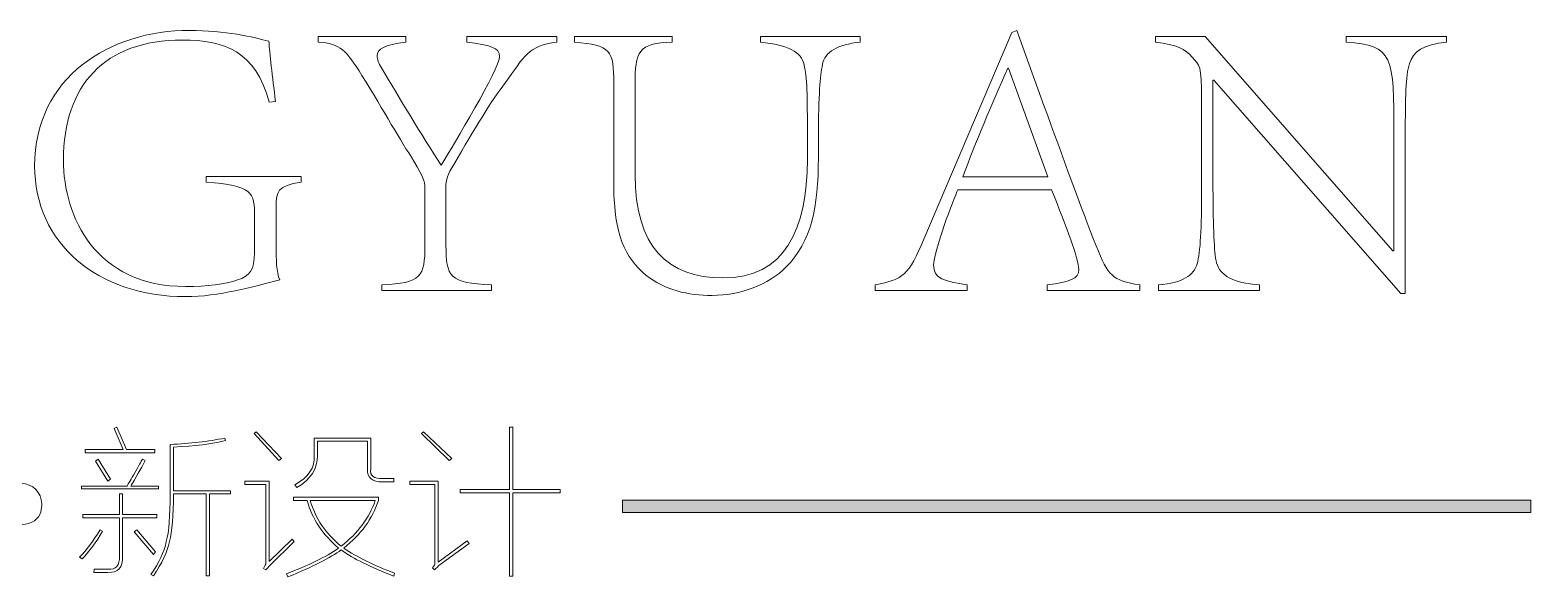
# Model space of a CAD drawing. Header units: inches. Extents: x -3272461 to -2504170, y 403793 to 1071042.
# Drawn here: x -2944994 to -2943030, y 618052 to 618767 of the extents above; entities that cross this region are included whole.
import ezdxf

# ---------------------------------------------------------------- set-up
doc = ezdxf.new("R2010")
doc.units = ezdxf.units.IN
doc.header["$LTSCALE"] = 1000
doc.header["$MEASUREMENT"] = 0
doc.layers.get('0').update_dxf_attribs({"lineweight": 18})
doc.layers.add('图层 1', color=7, linetype='Continuous', lineweight=18)

msp = doc.modelspace()

# ---------------------------------------------------------------- hatches: boundary and pattern name
msp.add_hatch(color=256).paths.add_polyline_path([(-2944218.4, 618152.3), (-2943029.6, 618152.3), (-2943029.6, 618136.3), (-2944218.4, 618136.3)], flags=0)

# ---------------------------------------------------------------- linework, layer by layer
for p, q in [((-2944616.7, 618759), (-2944616.7, 618751.6)), ((-2944502, 618759), (-2944502, 618751.6)), ((-2944422.4, 618759), (-2944422.4, 618751.6)), ((-2944304.6, 618759), (-2944304.6, 618751.6)), ((-2944281.3, 618759), (-2944281.3, 618751.6)), ((-2944153.3, 618759), (-2944153.3, 618751.6)), ((-2944038.1, 618759), (-2944038.1, 618751.6)), ((-2943907.5, 618759), (-2943907.5, 618751.6)), ((-2943521.1, 618759), (-2943521.1, 618751.6)), ((-2943271.6, 618759), (-2943271.6, 618751.6)), ((-2943140, 618759), (-2943140, 618751.6)), ((-2944229.8, 618696.4), (-2944229.8, 618562.1)), ((-2944202.1, 618696.4), (-2944202.1, 618578.5)), ((-2943445.8, 618701.7), (-2943445.8, 618560.5)), ((-2943460.6, 618675.7), (-2943460.6, 618560.5)), ((-2943976.5, 618626.3), (-2943976.5, 618598.2)), ((-2943962.2, 618626.3), (-2943962.2, 618600.8)), ((-2943209, 618630), (-2943209, 618478.7)), ((-2943194.1, 618630), (-2943194.1, 618423)), ((-2944763.2, 618575.9), (-2944763.2, 618568.4)), ((-2944639, 618575.9), (-2944639, 618568.4)), ((-2944477.1, 618562.1), (-2944477.1, 618485.6)), ((-2944449.5, 618565.8), (-2944449.5, 618485.6)), ((-2944700, 618522.8), (-2944700, 618476.6)), ((-2944671.9, 618533.4), (-2944671.9, 618485.6)), ((-2944533.4, 618434.1), (-2944533.4, 618426.7)), ((-2944390, 618434.1), (-2944390, 618426.7)), ((-2943887.9, 618434.1), (-2943887.9, 618426.7)), ((-2943767.4, 618434.1), (-2943767.4, 618426.7)), ((-2943662.8, 618434.1), (-2943662.8, 618426.7)), ((-2943541.3, 618434.1), (-2943541.3, 618426.7)), ((-2943516.9, 618434.1), (-2943516.9, 618426.7)), ((-2943384.7, 618434.1), (-2943384.7, 618426.7))]:
    msp.add_line(p, q)
at = {"lineweight": 9}
for p, q in [((-2944883.6, 618246.4), (-2944880.2, 618248)), ((-2944871.8, 618218.6), (-2944883.6, 618246.4)), ((-2944880.2, 618248), (-2944867.6, 618218.6)), ((-2944366.3, 618248), (-2944362.1, 618248)), ((-2944366.3, 618166.5), (-2944366.3, 618248)), ((-2944362.1, 618248), (-2944362.1, 618166.5)), ((-2944810.4, 618225.3), (-2944810.4, 618160.6)), ((-2944700.3, 618239.6), (-2944697.7, 618242.1)), ((-2944668.3, 618204.3), (-2944700.3, 618239.6)), ((-2944697.7, 618242.1), (-2944664.9, 618206.8)), ((-2944622, 618233.7), (-2944622, 618211)), ((-2944617.8, 618229.5), (-2944617.8, 618211)), ((-2944552.2, 618229.5), (-2944552.2, 618193.4)), ((-2944548, 618233.7), (-2944548, 618193.4)), ((-2944481.5, 618239.6), (-2944479, 618242.1)), ((-2944445.4, 618204.3), (-2944481.5, 618239.6)), ((-2944479, 618242.1), (-2944442, 618206.8)), ((-2944921.5, 618214.4), (-2944921.5, 618218.6)), ((-2944921.5, 618218.6), (-2944871.8, 618218.6)), ((-2944830.6, 618214.4), (-2944921.5, 618214.4)), ((-2944908, 618203.5), (-2944904.6, 618206)), ((-2944904.6, 618206), (-2944888.7, 618179.9)), ((-2944867.6, 618218.6), (-2944830.6, 618218.6)), ((-2944830.6, 618218.6), (-2944830.6, 618214.4)), ((-2944806.2, 618222), (-2944806.2, 618164.8)), ((-2944664.9, 618206.8), (-2944668.3, 618204.3)), ((-2944442, 618206.8), (-2944445.4, 618204.3)), ((-2944892, 618177.4), (-2944908, 618203.5)), ((-2944926.5, 618170.7), (-2944926.5, 618167.3)), ((-2944888.7, 618179.9), (-2944892, 618177.4)), ((-2944825.6, 618170.7), (-2944825.6, 618167.3)), ((-2944712.9, 618177.4), (-2944712.9, 618173.2)), ((-2944685.1, 618173.2), (-2944685.1, 618069.7)), ((-2944680.9, 618177.4), (-2944680.9, 618072.3)), ((-2944517.7, 618180.8), (-2944517.7, 618176.6)), ((-2944496.7, 618177.4), (-2944496.7, 618173.2)), ((-2944463.9, 618173.2), (-2944463.9, 618069.7)), ((-2944459.7, 618177.4), (-2944459.7, 618071.4)), ((-2944431.1, 618162.3), (-2944431.1, 618166.5)), ((-2944431.1, 618166.5), (-2944366.3, 618166.5)), ((-2944362.1, 618166.5), (-2944299.9, 618166.5)), ((-2944299.9, 618166.5), (-2944299.9, 618162.3)), ((-2944876.9, 618160.6), (-2944876.9, 618133.7)), ((-2944872.7, 618160.6), (-2944872.7, 618133.7)), ((-2944763.3, 618160.6), (-2944763.3, 618053.7)), ((-2944759.1, 618160.6), (-2944759.1, 618053.7)), ((-2944731.4, 618164.8), (-2944731.4, 618160.6)), ((-2944648.9, 618156.4), (-2944648.9, 618152.2)), ((-2944537.9, 618156.4), (-2944537.9, 618152.2)), ((-2944366.3, 618162.3), (-2944431.1, 618162.3)), ((-2944366.3, 618052.9), (-2944366.3, 618162.3)), ((-2944299.9, 618162.3), (-2944362.1, 618162.3)), ((-2944362.1, 618162.3), (-2944362.1, 618052.9)), ((-2944924.8, 618133.7), (-2944924.8, 618129.4)), ((-2944876.9, 618129.4), (-2944876.9, 618079)), ((-2944872.7, 618129.4), (-2944872.7, 618079)), ((-2944828.1, 618133.7), (-2944828.1, 618129.4)), ((-2944857.5, 618110.9), (-2944854.2, 618113.5)), ((-2944832.3, 618081.5), (-2944857.5, 618110.9)), ((-2944854.2, 618113.5), (-2944829.8, 618084.9)), ((-2944829.8, 618084.9), (-2944832.3, 618081.5)), ((-2944362.1, 618052.9), (-2944366.3, 618052.9))]:
    msp.add_line(p, q, dxfattribs=at)
at = {"lineweight": 0}
for p, q in [((-2944218.4, 618152.3), (-2943029.6, 618152.3)), ((-2944218.4, 618136.3), (-2944218.4, 618152.3)), ((-2943029.6, 618136.3), (-2944218.4, 618136.3))]:
    msp.add_line(p, q, dxfattribs=at)
for points, knots in [([(-2944667.1, 618440.5), (-2944701.6, 618432), (-2944746.7, 618418.7), (-2944790.2, 618418.7), (-2944906, 618418.7), (-2944987.8, 618488.8), (-2944987.8, 618589.7), (-2944987.8, 618705.9), (-2944889.5, 618767), (-2944785, 618767), (-2944739.8, 618767), (-2944699.5, 618758), (-2944681.4, 618752.7)], [0, 0, 0, 0, 202.231565, 202.231565, 202.231565, 404.46313, 404.46313, 404.46313, 606.694695, 606.694695, 606.694695, 808.92626, 808.92626, 808.92626, 808.92626]), ([(-2944680.9, 618673), (-2944698.4, 618739.9), (-2944739.8, 618754.3), (-2944794.5, 618754.3), (-2944896.4, 618754.3), (-2944950.1, 618695.3), (-2944950.1, 618597.1), (-2944950.1, 618522.8), (-2944907.6, 618432), (-2944790.2, 618432), (-2944762.1, 618432), (-2944738.2, 618435.2), (-2944722.3, 618440.5)], [0, 0, 0, 0, 179.09247, 179.09247, 179.09247, 358.18494, 358.18494, 358.18494, 537.27741, 537.27741, 537.27741, 716.369881, 716.369881, 716.369881, 716.369881]), ([(-2944502, 618751.6), (-2944530.2, 618747.9), (-2944539.7, 618742.6), (-2944539.7, 618733.5), (-2944539.7, 618729.3), (-2944537.6, 618724), (-2944533.9, 618718.1)], [0, 0, 0, 0, 30.325761, 30.325761, 30.325761, 60.651523, 60.651523, 60.651523, 60.651523]), ([(-2944455.9, 618590.8), (-2944439.9, 618616.7), (-2944379.4, 618716.6), (-2944379.4, 618733), (-2944379.4, 618744.2), (-2944391.6, 618747.9), (-2944422.4, 618751.6)], [0, 0, 0, 0, 105.500314, 105.500314, 105.500314, 211.000629, 211.000629, 211.000629, 211.000629]), ([(-2944202.1, 618578.5), (-2944202.1, 618484.6), (-2944159.2, 618443.2), (-2944087.5, 618443.2), (-2944005.7, 618443.2), (-2943977, 618505.8), (-2943976.5, 618598.2)], [0, 0, 0, 0, 204.255932, 204.255932, 204.255932, 408.511864, 408.511864, 408.511864, 408.511864]), ([(-2943779.6, 618558.4), (-2943784.9, 618548.3), (-2943811.5, 618476.6), (-2943811.5, 618460.1), (-2943811.5, 618442.1), (-2943797.2, 618438.9), (-2943767.4, 618434.1)], [0, 0, 0, 0, 79.266684, 79.266684, 79.266684, 158.533368, 158.533368, 158.533368, 158.533368]), ([(-2943662.8, 618434.1), (-2943632.6, 618438.4), (-2943621.4, 618441.6), (-2943621.4, 618454.3), (-2943621.4, 618468.1), (-2943637.3, 618509.5), (-2943657, 618558.4)], [0, 0, 0, 0, 79.559531, 79.559531, 79.559531, 159.119062, 159.119062, 159.119062, 159.119062]), ([(-2944004.1, 618457.5), (-2944027.5, 618434.1), (-2944064.1, 618420.3), (-2944101.3, 618420.3), (-2944132.6, 618420.3), (-2944163.4, 618427.2), (-2944187.8, 618446.9)], [0, 0, 0, 0, 98.894045, 98.894045, 98.894045, 197.78809, 197.78809, 197.78809, 197.78809])]:
    msp.add_open_spline(points, degree=3, knots=knots)
for points in [[(-2944616.7, 618759), (-2944616.7, 618759), (-2944502, 618759), (-2944502, 618759)], [(-2944422.4, 618759), (-2944422.4, 618759), (-2944304.6, 618759), (-2944304.6, 618759)], [(-2944281.3, 618759), (-2944281.3, 618759), (-2944153.3, 618759), (-2944153.3, 618759)], [(-2944038.1, 618759), (-2944038.1, 618759), (-2943907.5, 618759), (-2943907.5, 618759)], [(-2943824.2, 618494.1), (-2943824.2, 618494.1), (-2943709, 618764.3), (-2943709, 618764.3)], [(-2943709, 618764.3), (-2943709, 618764.3), (-2943702.6, 618767), (-2943702.6, 618767)], [(-2943702.6, 618767), (-2943702.6, 618767), (-2943667.1, 618668.8), (-2943667.1, 618668.8)], [(-2943521.1, 618759), (-2943521.1, 618759), (-2943455.8, 618759), (-2943455.8, 618759)], [(-2943455.8, 618759), (-2943455.8, 618759), (-2943210.6, 618478.7), (-2943210.6, 618478.7)], [(-2943271.6, 618759), (-2943271.6, 618759), (-2943140, 618759), (-2943140, 618759)], [(-2944681.4, 618752.7), (-2944679.8, 618737.3), (-2944677.2, 618707), (-2944672.4, 618674.1)], [(-2944559.4, 618708.1), (-2944580.6, 618740.5), (-2944587, 618750), (-2944616.7, 618751.6)], [(-2944304.6, 618751.6), (-2944341.2, 618747.4), (-2944347.6, 618732.5), (-2944371.5, 618699)], [(-2944229.8, 618696.4), (-2944229.8, 618742.1), (-2944234, 618747.4), (-2944281.3, 618751.6)], [(-2944153.3, 618751.6), (-2944198.4, 618750.5), (-2944202.1, 618738.9), (-2944202.1, 618696.4)], [(-2943980.8, 618721.9), (-2943984.5, 618738.9), (-2944000.9, 618747.9), (-2944038.1, 618751.6)], [(-2943907.5, 618751.6), (-2943936.7, 618748.4), (-2943954.2, 618738.9), (-2943956.9, 618722.4)], [(-2943472.8, 618732), (-2943481.9, 618742.6), (-2943493, 618748.4), (-2943521.1, 618751.6)], [(-2943209, 618630), (-2943209, 618733.5), (-2943209.5, 618747.4), (-2943271.6, 618751.6)], [(-2943140, 618751.6), (-2943170.7, 618748.9), (-2943184, 618738.9), (-2943188.8, 618723.5)], [(-2944533.9, 618718.1), (-2944511.1, 618679.9), (-2944480.8, 618628.4), (-2944455.9, 618590.8)], [(-2943976.5, 618626.3), (-2943976.5, 618684.2), (-2943977, 618705.9), (-2943980.8, 618721.9)], [(-2943956.9, 618722.4), (-2943959.5, 618705.9), (-2943962.2, 618684.7), (-2943962.2, 618626.3)], [(-2943714.3, 618717.6), (-2943735.6, 618670.4), (-2943756.3, 618620), (-2943773.3, 618575.4)], [(-2943713.3, 618717.6), (-2943713.3, 618717.6), (-2943714.3, 618717.6), (-2943714.3, 618717.6)], [(-2943661.8, 618575.4), (-2943661.8, 618575.4), (-2943713.3, 618717.6), (-2943713.3, 618717.6)], [(-2943460.6, 618675.7), (-2943460.6, 618722.9), (-2943463.3, 618720.3), (-2943472.8, 618732)], [(-2943188.8, 618723.5), (-2943193.6, 618707), (-2943194.1, 618679.9), (-2943194.1, 618630)], [(-2944491.4, 618596), (-2944509.5, 618623.1), (-2944529.7, 618659.7), (-2944559.4, 618708.1)], [(-2944371.5, 618699), (-2944390.6, 618674.1), (-2944412.3, 618638), (-2944438.4, 618592.9)], [(-2943200, 618423), (-2943200, 618423), (-2943444.7, 618701.7), (-2943444.7, 618701.7)], [(-2943444.7, 618701.7), (-2943444.7, 618701.7), (-2943445.8, 618701.7), (-2943445.8, 618701.7)], [(-2944672.4, 618674.1), (-2944672.4, 618674.1), (-2944680.9, 618673), (-2944680.9, 618673)], [(-2943667.1, 618668.8), (-2943642.7, 618602.4), (-2943618.8, 618536.1), (-2943598.6, 618485.1)], [(-2943962.2, 618600.8), (-2943962.2, 618534.5), (-2943971.2, 618491.5), (-2944004.1, 618457.5)], [(-2944477.1, 618562.1), (-2944477.1, 618567.9), (-2944478.2, 618573.8), (-2944491.4, 618596)], [(-2944438.4, 618592.9), (-2944448.4, 618577), (-2944449, 618571.1), (-2944449.5, 618565.8)], [(-2944763.2, 618575.9), (-2944763.2, 618575.9), (-2944639, 618575.9), (-2944639, 618575.9)], [(-2944700, 618522.8), (-2944700, 618555.2), (-2944702.7, 618564.2), (-2944763.2, 618568.4)], [(-2944639, 618568.4), (-2944670.3, 618563.7), (-2944671.9, 618556.7), (-2944671.9, 618533.4)], [(-2944187.8, 618446.9), (-2944215.4, 618469.2), (-2944229.8, 618502.1), (-2944229.8, 618562.1)], [(-2943657, 618558.4), (-2943657, 618558.4), (-2943779.6, 618558.4), (-2943779.6, 618558.4)], [(-2943773.3, 618575.4), (-2943773.3, 618575.4), (-2943661.8, 618575.4), (-2943661.8, 618575.4)], [(-2943466.5, 618461.7), (-2943462.2, 618477.7), (-2943460.6, 618506.9), (-2943460.6, 618560.5)], [(-2943445.8, 618560.5), (-2943445.2, 618506.9), (-2943444.7, 618477.7), (-2943441, 618462.8)], [(-2944671.9, 618485.6), (-2944671.9, 618467), (-2944671.3, 618451.1), (-2944667.1, 618440.5)], [(-2944533.4, 618434.1), (-2944481.4, 618436.2), (-2944477.1, 618445.3), (-2944477.1, 618485.6)], [(-2944449.5, 618485.6), (-2944449.5, 618445.3), (-2944445.3, 618436.2), (-2944390, 618434.1)], [(-2943887.9, 618434.1), (-2943850.8, 618441.6), (-2943843.9, 618446.3), (-2943824.2, 618494.1)], [(-2943598.6, 618485.1), (-2943582.7, 618445.8), (-2943578.4, 618440), (-2943541.3, 618434.1)], [(-2944722.3, 618440.5), (-2944706.4, 618445.8), (-2944700, 618453.2), (-2944700, 618476.6)], [(-2943516.9, 618434.1), (-2943485.6, 618436.2), (-2943470.7, 618446.9), (-2943466.5, 618461.7)], [(-2943441, 618462.8), (-2943436.2, 618446.3), (-2943420.3, 618436.8), (-2943384.7, 618434.1)], [(-2943210.6, 618478.7), (-2943210.6, 618478.7), (-2943209, 618478.7), (-2943209, 618478.7)], [(-2944390, 618426.7), (-2944390, 618426.7), (-2944533.4, 618426.7), (-2944533.4, 618426.7)], [(-2943767.4, 618426.7), (-2943767.4, 618426.7), (-2943887.9, 618426.7), (-2943887.9, 618426.7)], [(-2943541.3, 618426.7), (-2943541.3, 618426.7), (-2943662.8, 618426.7), (-2943662.8, 618426.7)], [(-2943384.7, 618426.7), (-2943384.7, 618426.7), (-2943516.9, 618426.7), (-2943516.9, 618426.7)], [(-2943194.1, 618423), (-2943194.1, 618423), (-2943200, 618423), (-2943200, 618423)]]:
    msp.add_open_spline(points, degree=3)
at = {"lineweight": 9}
for points in [[(-2944810.4, 618225.3), (-2944784.6, 618226.5), (-2944760.8, 618229.3), (-2944738.9, 618233.7)], [(-2944738.1, 618230.4), (-2944755.5, 618225.9), (-2944778.2, 618223.1), (-2944806.2, 618222)], [(-2944738.9, 618233.7), (-2944738.9, 618233.7), (-2944738.1, 618230.4), (-2944738.1, 618230.4)], [(-2944622, 618233.7), (-2944622, 618233.7), (-2944548, 618233.7), (-2944548, 618233.7)], [(-2944552.2, 618229.5), (-2944552.2, 618229.5), (-2944617.8, 618229.5), (-2944617.8, 618229.5)], [(-2944843.2, 618204.3), (-2944846.1, 618198.7), (-2944852, 618188), (-2944860.9, 618172.4)], [(-2944856.7, 618188.3), (-2944851.7, 618197.3), (-2944848.3, 618203.2), (-2944846.6, 618206)], [(-2944846.6, 618206), (-2944846.6, 618206), (-2944843.2, 618204.3), (-2944843.2, 618204.3)], [(-2944647.3, 618172.4), (-2944629.3, 618182.5), (-2944620.9, 618195.3), (-2944622, 618211)], [(-2944617.8, 618211), (-2944617.3, 618193.7), (-2944626.2, 618179.6), (-2944644.7, 618169)], [(-2944866.8, 618170.7), (-2944865.1, 618174), (-2944861.7, 618179.9), (-2944856.7, 618188.3)], [(-2944532, 618176.6), (-2944546.1, 618176), (-2944552.8, 618181.6), (-2944552.2, 618193.4)], [(-2944548, 618193.4), (-2944549.1, 618184.4), (-2944543.8, 618180.2), (-2944532, 618180.8)], [(-2944825.6, 618167.3), (-2944825.6, 618167.3), (-2944926.5, 618167.3), (-2944926.5, 618167.3)], [(-2944926.5, 618170.7), (-2944926.5, 618170.7), (-2944866.8, 618170.7), (-2944866.8, 618170.7)], [(-2944861.7, 618170.7), (-2944861.7, 618170.7), (-2944825.6, 618170.7), (-2944825.6, 618170.7)], [(-2944860.9, 618172.4), (-2944861.5, 618171.8), (-2944861.7, 618171.2), (-2944861.7, 618170.7)], [(-2944712.9, 618177.4), (-2944712.9, 618177.4), (-2944680.9, 618177.4), (-2944680.9, 618177.4)], [(-2944685.1, 618173.2), (-2944685.1, 618173.2), (-2944712.9, 618173.2), (-2944712.9, 618173.2)], [(-2944644.7, 618169), (-2944644.7, 618169), (-2944647.3, 618172.4), (-2944647.3, 618172.4)], [(-2944532, 618180.8), (-2944532, 618180.8), (-2944517.7, 618180.8), (-2944517.7, 618180.8)], [(-2944517.7, 618176.6), (-2944517.7, 618176.6), (-2944532, 618176.6), (-2944532, 618176.6)], [(-2944496.7, 618177.4), (-2944496.7, 618177.4), (-2944459.7, 618177.4), (-2944459.7, 618177.4)], [(-2944463.9, 618173.2), (-2944463.9, 618173.2), (-2944496.7, 618173.2), (-2944496.7, 618173.2)], [(-2944876.9, 618160.6), (-2944876.9, 618160.6), (-2944872.7, 618160.6), (-2944872.7, 618160.6)], [(-2944815.5, 618098.3), (-2944812.1, 618111.2), (-2944810.4, 618132), (-2944810.4, 618160.6)], [(-2944806.2, 618160.6), (-2944806.2, 618132.5), (-2944807.9, 618111.8), (-2944811.3, 618098.3)], [(-2944806.2, 618164.8), (-2944806.2, 618164.8), (-2944731.4, 618164.8), (-2944731.4, 618164.8)], [(-2944763.3, 618160.6), (-2944763.3, 618160.6), (-2944806.2, 618160.6), (-2944806.2, 618160.6)], [(-2944731.4, 618160.6), (-2944731.4, 618160.6), (-2944759.1, 618160.6), (-2944759.1, 618160.6)], [(-2944648.9, 618156.4), (-2944648.9, 618156.4), (-2944537.9, 618156.4), (-2944537.9, 618156.4)], [(-2944631.3, 618152.2), (-2944631.3, 618152.2), (-2944648.9, 618152.2), (-2944648.9, 618152.2)], [(-2944590.1, 618089.9), (-2944610.8, 618107.3), (-2944624.5, 618128), (-2944631.3, 618152.2)], [(-2944542.1, 618152.2), (-2944542.1, 618152.2), (-2944627.1, 618152.2), (-2944627.1, 618152.2)], [(-2944627.1, 618152.2), (-2944620.3, 618128.6), (-2944606.9, 618108.7), (-2944586.7, 618092.4)], [(-2944586.7, 618092.4), (-2944564.8, 618109.3), (-2944550, 618129.2), (-2944542.1, 618152.2)], [(-2944537.9, 618152.2), (-2944545.8, 618128), (-2944560.9, 618107.3), (-2944583.3, 618089.9)], [(-2944924.8, 618133.7), (-2944924.8, 618133.7), (-2944876.9, 618133.7), (-2944876.9, 618133.7)], [(-2944876.9, 618129.4), (-2944876.9, 618129.4), (-2944924.8, 618129.4), (-2944924.8, 618129.4)], [(-2944872.7, 618133.7), (-2944872.7, 618133.7), (-2944828.1, 618133.7), (-2944828.1, 618133.7)], [(-2944828.1, 618129.4), (-2944828.1, 618129.4), (-2944872.7, 618129.4), (-2944872.7, 618129.4)], [(-2944929, 618078.1), (-2944920.1, 618087.1), (-2944911.1, 618098.9), (-2944902.1, 618113.5)], [(-2944898.8, 618111.8), (-2944907.2, 618097.8), (-2944916.1, 618085.7), (-2944925.7, 618075.6)], [(-2944902.1, 618113.5), (-2944902.1, 618113.5), (-2944898.8, 618111.8), (-2944898.8, 618111.8)], [(-2944835.7, 618055.4), (-2944825, 618070.6), (-2944818.3, 618084.9), (-2944815.5, 618098.3)], [(-2944811.3, 618098.3), (-2944814.1, 618084.9), (-2944821.1, 618070), (-2944832.3, 618053.7)], [(-2944680.9, 618072.3), (-2944680.9, 618072.3), (-2944650.6, 618101.7), (-2944650.6, 618101.7)], [(-2944648.1, 618098.3), (-2944648.1, 618098.3), (-2944680, 618067.2), (-2944680, 618067.2)], [(-2944658.2, 618056.3), (-2944629.6, 618066.9), (-2944606.9, 618078.1), (-2944590.1, 618089.9)], [(-2944586.7, 618087.4), (-2944600.7, 618077.3), (-2944624, 618065.5), (-2944656.5, 618052.1)], [(-2944650.6, 618101.7), (-2944650.6, 618101.7), (-2944648.1, 618098.3), (-2944648.1, 618098.3)], [(-2944517.7, 618052.9), (-2944548, 618064.7), (-2944571, 618076.2), (-2944586.7, 618087.4)], [(-2944583.3, 618089.9), (-2944565.9, 618078.1), (-2944543.8, 618067.2), (-2944516.9, 618057.1)], [(-2944459.7, 618071.4), (-2944459.7, 618071.4), (-2944421.8, 618099.2), (-2944421.8, 618099.2)], [(-2944419.3, 618095.8), (-2944419.3, 618095.8), (-2944458.8, 618067.2), (-2944458.8, 618067.2)], [(-2944421.8, 618099.2), (-2944421.8, 618099.2), (-2944419.3, 618095.8), (-2944419.3, 618095.8)], [(-2944925.7, 618075.6), (-2944925.7, 618075.6), (-2944929, 618078.1), (-2944929, 618078.1)], [(-2944872.7, 618079), (-2944872.1, 618064.4), (-2944878.6, 618057.4), (-2944892, 618058)], [(-2944892, 618062.2), (-2944881.4, 618061.6), (-2944876.3, 618067.2), (-2944876.9, 618079)], [(-2944688.5, 618063), (-2944686.2, 618066.9), (-2944685.1, 618069.2), (-2944685.1, 618069.7)], [(-2944680, 618067.2), (-2944681.7, 618065), (-2944683.4, 618063), (-2944685.1, 618061.3)], [(-2944467.2, 618063.9), (-2944465, 618066.7), (-2944463.9, 618068.6), (-2944463.9, 618069.7)], [(-2944458.8, 618067.2), (-2944459.4, 618066.7), (-2944460, 618065.8), (-2944460.5, 618064.7)], [(-2944910.5, 618058), (-2944910.5, 618058), (-2944909.7, 618062.2), (-2944909.7, 618062.2)], [(-2944892, 618058), (-2944898.2, 618058), (-2944904.4, 618058), (-2944910.5, 618058)], [(-2944909.7, 618062.2), (-2944903.5, 618062.2), (-2944897.6, 618062.2), (-2944892, 618062.2)], [(-2944832.3, 618053.7), (-2944832.3, 618053.7), (-2944835.7, 618055.4), (-2944835.7, 618055.4)], [(-2944759.1, 618053.7), (-2944759.1, 618053.7), (-2944763.3, 618053.7), (-2944763.3, 618053.7)], [(-2944685.1, 618061.3), (-2944685.1, 618061.3), (-2944688.5, 618063), (-2944688.5, 618063)], [(-2944656.5, 618052.1), (-2944656.5, 618052.1), (-2944658.2, 618056.3), (-2944658.2, 618056.3)], [(-2944516.9, 618057.1), (-2944516.9, 618057.1), (-2944517.7, 618052.9), (-2944517.7, 618052.9)], [(-2944464.7, 618061.3), (-2944464.7, 618061.3), (-2944467.2, 618063.9), (-2944467.2, 618063.9)], [(-2944460.5, 618064.7), (-2944462.2, 618063.5), (-2944463.6, 618062.5), (-2944464.7, 618061.3)]]:
    msp.add_open_spline(points, degree=3, dxfattribs=at)
msp.add_open_spline([(-2944978.5, 618147.5), (-2944978.5, 618147.5), (-2944978.5, 618147.5), (-2944978.5, 618147.5), (-2944978.5, 618147.5), (-2944978.5, 618147.5), (-2944978.5, 618132.7), (-2944990.5, 618120.6), (-2945005.4, 618120.6), (-2945020.3, 618120.6), (-2945032.3, 618132.7), (-2945032.3, 618147.5), (-2945032.3, 618162.4), (-2945020.3, 618174.4), (-2945005.4, 618174.4), (-2944990.5, 618174.4), (-2944978.5, 618162.4), (-2944978.5, 618147.5)], degree=3, knots=[0, 0, 0, 0, 1.299713, 2.599425, 5.198851, 10.397701, 20.795402, 41.590805, 41.590805, 41.590805, 83.181609, 83.181609, 83.181609, 124.772414, 124.772414, 124.772414, 166.363219, 166.363219, 166.363219, 166.363219], dxfattribs=at)
at = {"layer": '图层 1', "lineweight": 0}
msp.add_line((-2943029.6, 618152.3), (-2943029.6, 618136.3), dxfattribs=at)

doc.saveas('drawing.dxf')
